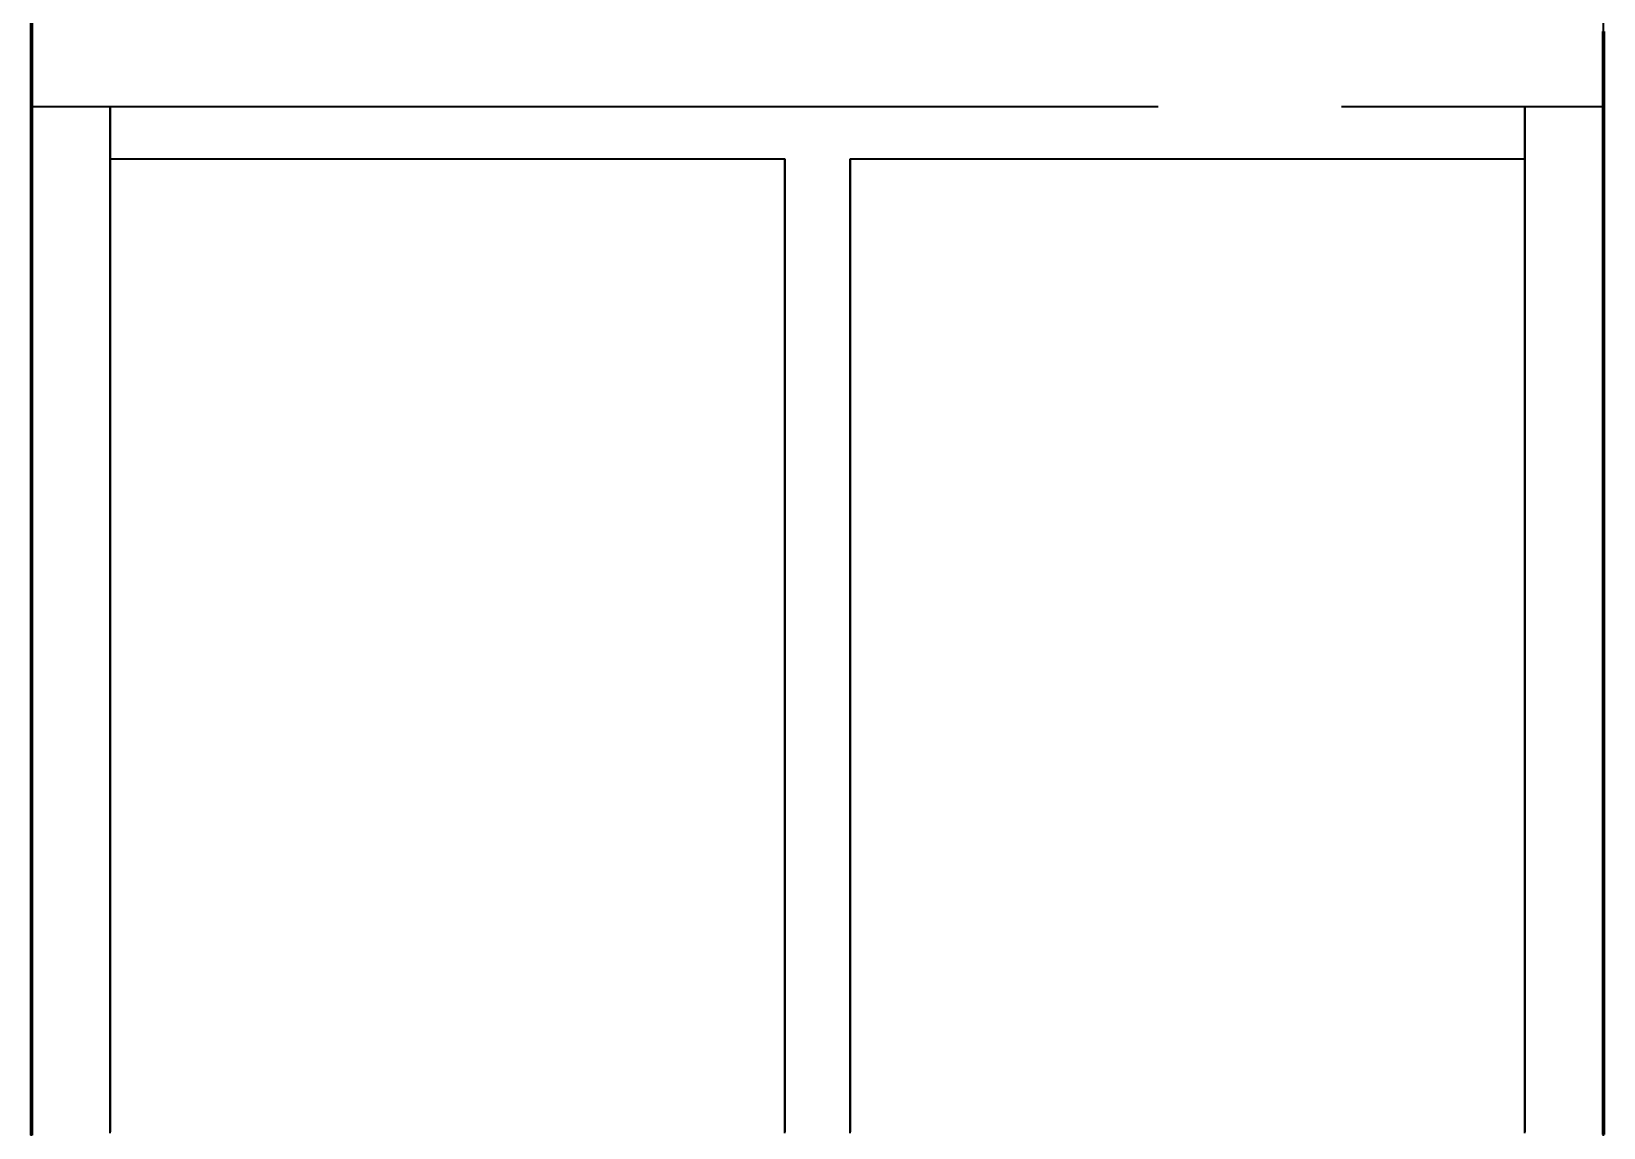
# Model space of a CAD drawing. Header units: millimetres. Extents: x 0 to 2382, y 0 to 420.
# Drawn here: x 181.6 to 187.6, y 132.7 to 136.89 of the extents above; entities that cross this region are included whole.
import ezdxf

# ---------------------------------------------------------------- set-up
doc = ezdxf.new("R2010")
doc.units = ezdxf.units.MM
doc.linetypes.add('IRAM-E-TRAZOS', pattern=[5, 4, -1])
doc.layers.add('01-VISIBLE', color=7, linetype='CONTINUOUS', lineweight=70)
doc.layers.add('02-OCULTA', color=4, linetype='IRAM-E-TRAZOS', lineweight=35)

msp = doc.modelspace()

# ---------------------------------------------------------------- linework, layer by layer
at = {"layer": '01-VISIBLE'}
for points in [[(181.6, 136.9335), (181.6, 136.8834), (181.6, 136.8333), (181.6, 136.7831), (181.6, 136.733), (181.6, 136.6829), (181.6, 136.6327), (181.6, 136.5826), (181.6, 136.5325), (181.6, 136.4823), (181.6, 136.4322), (181.6, 136.3821), (181.6, 136.332), (181.6, 136.2818), (181.6, 136.2317), (181.6, 136.1816), (181.6, 136.1314), (181.6, 136.0813), (181.6, 136.0312), (181.6, 135.981), (181.6, 135.9309), (181.6, 135.8808), (181.6, 135.8307), (181.6, 135.7805), (181.6, 135.7304), (181.6, 135.6803), (181.6, 135.6301), (181.6, 135.58), (181.6, 135.5299), (181.6, 135.4797), (181.6, 135.4296), (181.6, 135.3795), (181.6, 135.3294), (181.6, 135.2792), (181.6, 135.2291), (181.6, 135.179), (181.6, 135.1288), (181.6, 135.0787), (181.6, 135.0286), (181.6, 134.9784), (181.6, 134.9283), (181.6, 134.8782), (181.6, 134.8281), (181.6, 134.7779), (181.6, 134.7278), (181.6, 134.6777), (181.6, 134.6275), (181.6, 134.5774), (181.6, 134.5273), (181.6, 134.4771), (181.6, 134.427), (181.6, 134.3769), (181.6, 134.3268), (181.6, 134.2766), (181.6, 134.2265), (181.6, 134.1764), (181.6, 134.1262), (181.6, 134.0761), (181.6, 134.026), (181.6, 133.9758), (181.6, 133.9257), (181.6, 133.8756), (181.6, 133.8255), (181.6, 133.7753), (181.6, 133.7252), (181.6, 133.6751), (181.6, 133.6249), (181.6, 133.5748), (181.6, 133.5247), (181.6, 133.4745), (181.6, 133.4244), (181.6, 133.3743), (181.6, 133.3242), (181.6, 133.274), (181.6, 133.2239), (181.6, 133.1738), (181.6, 133.1236), (181.6, 133.0735), (181.6, 133.0234), (181.6, 132.9732), (181.6, 132.9231), (181.6, 132.873), (181.6, 132.8229), (181.6, 132.7727), (181.6, 132.7226), (181.6, 132.6725)], [(187.6, 136.8868), (187.6, 136.8367), (187.6, 136.7865), (187.6, 136.7364), (187.6, 136.6862), (187.6, 136.6361), (187.6, 136.586), (187.6, 136.5358), (187.6, 136.4857), (187.6, 136.4355), (187.6, 136.3854), (187.6, 136.3352), (187.6, 136.2851), (187.6, 136.235), (187.6, 136.1848), (187.6, 136.1347), (187.6, 136.0845), (187.6, 136.0344), (187.6, 135.9842), (187.6, 135.9341), (187.6, 135.884), (187.6, 135.8338), (187.6, 135.7837), (187.6, 135.7335), (187.6, 135.6834), (187.6, 135.6332), (187.6, 135.5831), (187.6, 135.533), (187.6, 135.4828), (187.6, 135.4327), (187.6, 135.3825), (187.6, 135.3324), (187.6, 135.2822), (187.6, 135.2321), (187.6, 135.1819), (187.6, 135.1318), (187.6, 135.0817), (187.6, 135.0315), (187.6, 134.9814), (187.6, 134.9312), (187.6, 134.8811), (187.6, 134.8309), (187.6, 134.7808), (187.6, 134.7307), (187.6, 134.6805), (187.6, 134.6304), (187.6, 134.5802), (187.6, 134.5301), (187.6, 134.4799), (187.6, 134.4298), (187.6, 134.3797), (187.6, 134.3295), (187.6, 134.2794), (187.6, 134.2292), (187.6, 134.1791), (187.6, 134.1289), (187.6, 134.0788), (187.6, 134.0287), (187.6, 133.9785), (187.6, 133.9284), (187.6, 133.8782), (187.6, 133.8281), (187.6, 133.7779), (187.6, 133.7278), (187.6, 133.6777), (187.6, 133.6275), (187.6, 133.5774), (187.6, 133.5272), (187.6, 133.4771), (187.6, 133.4269), (187.6, 133.3768), (187.6, 133.3266), (187.6, 133.2765), (187.6, 133.2264), (187.6, 133.1762), (187.6, 133.1261), (187.6, 133.0759), (187.6, 133.0258), (187.6, 132.9756), (187.6, 132.9255), (187.6, 132.8754), (187.6, 132.8252), (187.6, 132.7751), (187.6, 132.7249), (187.6, 132.6748)]]:
    msp.add_lwpolyline(points, dxfattribs=at)
at = {"layer": '02-OCULTA'}
for p, q in [((181.6, 136.6), (187.6, 136.6)), ((181.9, 136.6), (187.3, 136.6)), ((181.9, 136.4), (184.475, 136.4)), ((184.725, 136.4), (187.3, 136.4))]:
    msp.add_line(p, q, dxfattribs=at)
for points in [[(181.6, 132.6625), (181.6, 132.75), (181.6, 132.8375), (181.6, 132.925), (181.6, 133.0125), (181.6, 133.1), (181.6, 133.1875), (181.6, 133.275), (181.6, 133.3625), (181.6, 133.45), (181.6, 133.5375), (181.6, 133.625), (181.6, 133.7125), (181.6, 133.8), (181.6, 133.8875), (181.6, 133.975), (181.6, 134.0625), (181.6, 134.15), (181.6, 134.2375), (181.6, 134.325), (181.6, 134.4125), (181.6, 134.5), (181.6, 134.5875), (181.6, 134.675), (181.6, 134.7625), (181.6, 134.85), (181.6, 134.9375), (181.6, 135.025), (181.6, 135.1125), (181.6, 135.2), (181.6, 135.2875), (181.6, 135.375), (181.6, 135.4625), (181.6, 135.55), (181.6, 135.6375), (181.6, 135.725), (181.6, 135.8125), (181.6, 135.9), (181.6, 135.9875), (181.6, 136.075), (181.6, 136.1625), (181.6, 136.25), (181.6, 136.3375), (181.6, 136.425), (181.6, 136.5125), (181.6, 136.6), (181.6, 136.6875), (181.6, 136.775), (181.6, 136.8625), (181.6, 136.95)], [(187.6, 132.6625), (187.6, 132.75), (187.6, 132.8375), (187.6, 132.925), (187.6, 133.0125), (187.6, 133.1), (187.6, 133.1875), (187.6, 133.275), (187.6, 133.3625), (187.6, 133.45), (187.6, 133.5375), (187.6, 133.625), (187.6, 133.7125), (187.6, 133.8), (187.6, 133.8875), (187.6, 133.975), (187.6, 134.0625), (187.6, 134.15), (187.6, 134.2375), (187.6, 134.325), (187.6, 134.4125), (187.6, 134.5), (187.6, 134.5875), (187.6, 134.675), (187.6, 134.7625), (187.6, 134.85), (187.6, 134.9375), (187.6, 135.025), (187.6, 135.1125), (187.6, 135.2), (187.6, 135.2875), (187.6, 135.375), (187.6, 135.4625), (187.6, 135.55), (187.6, 135.6375), (187.6, 135.725), (187.6, 135.8125), (187.6, 135.9), (187.6, 135.9875), (187.6, 136.075), (187.6, 136.1625), (187.6, 136.25), (187.6, 136.3375), (187.6, 136.425), (187.6, 136.5125), (187.6, 136.6), (187.6, 136.6875), (187.6, 136.775), (187.6, 136.8625), (187.6, 136.95)], [(181.6, 132.694), (181.6, 132.757), (181.6, 132.82), (181.6, 132.883), (181.6, 132.946), (181.6, 133.009), (181.6, 133.072), (181.6, 133.135), (181.6, 133.198), (181.6, 133.261), (181.6, 133.324), (181.6, 133.387), (181.6, 133.45), (181.6, 133.513), (181.6, 133.576), (181.6, 133.639), (181.6, 133.702), (181.6, 133.765), (181.6, 133.828), (181.6, 133.891), (181.6, 133.954), (181.6, 134.017), (181.6, 134.08), (181.6, 134.143), (181.6, 134.206), (181.6, 134.269), (181.6, 134.332), (181.6, 134.395), (181.6, 134.458), (181.6, 134.521), (181.6, 134.584), (181.6, 134.647), (181.6, 134.71), (181.6, 134.773), (181.6, 134.836), (181.6, 134.899), (181.6, 134.962), (181.6, 135.025), (181.6, 135.088), (181.6, 135.151), (181.6, 135.214), (181.6, 135.277), (181.6, 135.34), (181.6, 135.403), (181.6, 135.466), (181.6, 135.529), (181.6, 135.592), (181.6, 135.655), (181.6, 135.718), (181.6, 135.781), (181.6, 135.844), (181.6, 135.907), (181.6, 135.97), (181.6, 136.033), (181.6, 136.096), (181.6, 136.159), (181.6, 136.222), (181.6, 136.285), (181.6, 136.348), (181.6, 136.411), (181.6, 136.474), (181.6, 136.537), (181.6, 136.6)], [(181.6, 136.6), (181.6, 136.5498), (181.6, 136.4996), (181.6, 136.4494), (181.6, 136.3992), (181.6, 136.349), (181.6, 136.2988), (181.6, 136.2486), (181.6, 136.1984), (181.6, 136.1482), (181.6, 136.098), (181.6, 136.0478), (181.6, 135.9976), (181.6, 135.9474), (181.6, 135.8972), (181.6, 135.847), (181.6, 135.7968), (181.6, 135.7466), (181.6, 135.6964), (181.6, 135.6462), (181.6, 135.596), (181.6, 135.5458), (181.6, 135.4956), (181.6, 135.4454), (181.6, 135.3952), (181.6, 135.345), (181.6, 135.2948), (181.6, 135.2446), (181.6, 135.1944), (181.6, 135.1442), (181.6, 135.094), (181.6, 135.0438), (181.6, 134.9936), (181.6, 134.9434), (181.6, 134.8932), (181.6, 134.843), (181.6, 134.7928), (181.6, 134.7426), (181.6, 134.6924), (181.6, 134.6422), (181.6, 134.592), (181.6, 134.5418), (181.6, 134.4916), (181.6, 134.4414), (181.6, 134.3912), (181.6, 134.341), (181.6, 134.2908), (181.6, 134.2406), (181.6, 134.1904), (181.6, 134.1402), (181.6, 134.09), (181.6, 134.0398), (181.6, 133.9896), (181.6, 133.9394), (181.6, 133.8892), (181.6, 133.839), (181.6, 133.7888), (181.6, 133.7386), (181.6, 133.6884), (181.6, 133.6382), (181.6, 133.588), (181.6, 133.5378), (181.6, 133.4876), (181.6, 133.4375), (181.6, 133.3873), (181.6, 133.3371), (181.6, 133.2869), (181.6, 133.2367), (181.6, 133.1865), (181.6, 133.1363), (181.6, 133.0861), (181.6, 133.0359), (181.6, 132.9857), (181.6, 132.9355), (181.6, 132.8853), (181.6, 132.8351), (181.6, 132.7849), (181.6, 132.7347), (181.6, 132.6845)], [(181.9, 132.694), (181.9, 132.757), (181.9, 132.82), (181.9, 132.883), (181.9, 132.946), (181.9, 133.009), (181.9, 133.072), (181.9, 133.135), (181.9, 133.198), (181.9, 133.261), (181.9, 133.324), (181.9, 133.387), (181.9, 133.45), (181.9, 133.513), (181.9, 133.576), (181.9, 133.639), (181.9, 133.702), (181.9, 133.765), (181.9, 133.828), (181.9, 133.891), (181.9, 133.954), (181.9, 134.017), (181.9, 134.08), (181.9, 134.143), (181.9, 134.206), (181.9, 134.269), (181.9, 134.332), (181.9, 134.395), (181.9, 134.458), (181.9, 134.521), (181.9, 134.584), (181.9, 134.647), (181.9, 134.71), (181.9, 134.773), (181.9, 134.836), (181.9, 134.899), (181.9, 134.962), (181.9, 135.025), (181.9, 135.088), (181.9, 135.151), (181.9, 135.214), (181.9, 135.277), (181.9, 135.34), (181.9, 135.403), (181.9, 135.466), (181.9, 135.529), (181.9, 135.592), (181.9, 135.655), (181.9, 135.718), (181.9, 135.781), (181.9, 135.844), (181.9, 135.907), (181.9, 135.97), (181.9, 136.033), (181.9, 136.096), (181.9, 136.159), (181.9, 136.222), (181.9, 136.285), (181.9, 136.348), (181.9, 136.411), (181.9, 136.474), (181.9, 136.537), (181.9, 136.6)], [(181.9, 136.6), (181.9, 136.5498), (181.9, 136.4996), (181.9, 136.4494), (181.9, 136.3992), (181.9, 136.349), (181.9, 136.2988), (181.9, 136.2486), (181.9, 136.1984), (181.9, 136.1482), (181.9, 136.098), (181.9, 136.0478), (181.9, 135.9976), (181.9, 135.9474), (181.9, 135.8972), (181.9, 135.847), (181.9, 135.7968), (181.9, 135.7466), (181.9, 135.6964), (181.9, 135.6462), (181.9, 135.596), (181.9, 135.5458), (181.9, 135.4956), (181.9, 135.4454), (181.9, 135.3952), (181.9, 135.345), (181.9, 135.2948), (181.9, 135.2446), (181.9, 135.1944), (181.9, 135.1442), (181.9, 135.094), (181.9, 135.0438), (181.9, 134.9936), (181.9, 134.9434), (181.9, 134.8932), (181.9, 134.843), (181.9, 134.7928), (181.9, 134.7426), (181.9, 134.6924), (181.9, 134.6422), (181.9, 134.592), (181.9, 134.5418), (181.9, 134.4916), (181.9, 134.4414), (181.9, 134.3912), (181.9, 134.341), (181.9, 134.2908), (181.9, 134.2406), (181.9, 134.1904), (181.9, 134.1402), (181.9, 134.09), (181.9, 134.0398), (181.9, 133.9896), (181.9, 133.9394), (181.9, 133.8892), (181.9, 133.839), (181.9, 133.7888), (181.9, 133.7386), (181.9, 133.6884), (181.9, 133.6382), (181.9, 133.588), (181.9, 133.5378), (181.9, 133.4876), (181.9, 133.4375), (181.9, 133.3873), (181.9, 133.3371), (181.9, 133.2869), (181.9, 133.2367), (181.9, 133.1865), (181.9, 133.1363), (181.9, 133.0861), (181.9, 133.0359), (181.9, 132.9857), (181.9, 132.9355), (181.9, 132.8853), (181.9, 132.8351), (181.9, 132.7849), (181.9, 132.7347), (181.9, 132.6845)], [(187.3, 132.694), (187.3, 132.757), (187.3, 132.82), (187.3, 132.883), (187.3, 132.946), (187.3, 133.009), (187.3, 133.072), (187.3, 133.135), (187.3, 133.198), (187.3, 133.261), (187.3, 133.324), (187.3, 133.387), (187.3, 133.45), (187.3, 133.513), (187.3, 133.576), (187.3, 133.639), (187.3, 133.702), (187.3, 133.765), (187.3, 133.828), (187.3, 133.891), (187.3, 133.954), (187.3, 134.017), (187.3, 134.08), (187.3, 134.143), (187.3, 134.206), (187.3, 134.269), (187.3, 134.332), (187.3, 134.395), (187.3, 134.458), (187.3, 134.521), (187.3, 134.584), (187.3, 134.647), (187.3, 134.71), (187.3, 134.773), (187.3, 134.836), (187.3, 134.899), (187.3, 134.962), (187.3, 135.025), (187.3, 135.088), (187.3, 135.151), (187.3, 135.214), (187.3, 135.277), (187.3, 135.34), (187.3, 135.403), (187.3, 135.466), (187.3, 135.529), (187.3, 135.592), (187.3, 135.655), (187.3, 135.718), (187.3, 135.781), (187.3, 135.844), (187.3, 135.907), (187.3, 135.97), (187.3, 136.033), (187.3, 136.096), (187.3, 136.159), (187.3, 136.222), (187.3, 136.285), (187.3, 136.348), (187.3, 136.411), (187.3, 136.474), (187.3, 136.537), (187.3, 136.6)], [(187.3, 136.6), (187.3, 136.5498), (187.3, 136.4996), (187.3, 136.4494), (187.3, 136.3992), (187.3, 136.349), (187.3, 136.2988), (187.3, 136.2486), (187.3, 136.1984), (187.3, 136.1482), (187.3, 136.098), (187.3, 136.0478), (187.3, 135.9976), (187.3, 135.9474), (187.3, 135.8972), (187.3, 135.847), (187.3, 135.7968), (187.3, 135.7466), (187.3, 135.6964), (187.3, 135.6462), (187.3, 135.596), (187.3, 135.5458), (187.3, 135.4956), (187.3, 135.4454), (187.3, 135.3952), (187.3, 135.345), (187.3, 135.2948), (187.3, 135.2446), (187.3, 135.1944), (187.3, 135.1442), (187.3, 135.094), (187.3, 135.0438), (187.3, 134.9936), (187.3, 134.9434), (187.3, 134.8932), (187.3, 134.843), (187.3, 134.7928), (187.3, 134.7426), (187.3, 134.6924), (187.3, 134.6422), (187.3, 134.592), (187.3, 134.5418), (187.3, 134.4916), (187.3, 134.4414), (187.3, 134.3912), (187.3, 134.341), (187.3, 134.2908), (187.3, 134.2406), (187.3, 134.1904), (187.3, 134.1402), (187.3, 134.09), (187.3, 134.0398), (187.3, 133.9896), (187.3, 133.9394), (187.3, 133.8892), (187.3, 133.839), (187.3, 133.7888), (187.3, 133.7386), (187.3, 133.6884), (187.3, 133.6382), (187.3, 133.588), (187.3, 133.5378), (187.3, 133.4876), (187.3, 133.4375), (187.3, 133.3873), (187.3, 133.3371), (187.3, 133.2869), (187.3, 133.2367), (187.3, 133.1865), (187.3, 133.1363), (187.3, 133.0861), (187.3, 133.0359), (187.3, 132.9857), (187.3, 132.9355), (187.3, 132.8853), (187.3, 132.8351), (187.3, 132.7849), (187.3, 132.7347), (187.3, 132.6845)], [(187.6, 132.694), (187.6, 132.757), (187.6, 132.82), (187.6, 132.883), (187.6, 132.946), (187.6, 133.009), (187.6, 133.072), (187.6, 133.135), (187.6, 133.198), (187.6, 133.261), (187.6, 133.324), (187.6, 133.387), (187.6, 133.45), (187.6, 133.513), (187.6, 133.576), (187.6, 133.639), (187.6, 133.702), (187.6, 133.765), (187.6, 133.828), (187.6, 133.891), (187.6, 133.954), (187.6, 134.017), (187.6, 134.08), (187.6, 134.143), (187.6, 134.206), (187.6, 134.269), (187.6, 134.332), (187.6, 134.395), (187.6, 134.458), (187.6, 134.521), (187.6, 134.584), (187.6, 134.647), (187.6, 134.71), (187.6, 134.773), (187.6, 134.836), (187.6, 134.899), (187.6, 134.962), (187.6, 135.025), (187.6, 135.088), (187.6, 135.151), (187.6, 135.214), (187.6, 135.277), (187.6, 135.34), (187.6, 135.403), (187.6, 135.466), (187.6, 135.529), (187.6, 135.592), (187.6, 135.655), (187.6, 135.718), (187.6, 135.781), (187.6, 135.844), (187.6, 135.907), (187.6, 135.97), (187.6, 136.033), (187.6, 136.096), (187.6, 136.159), (187.6, 136.222), (187.6, 136.285), (187.6, 136.348), (187.6, 136.411), (187.6, 136.474), (187.6, 136.537), (187.6, 136.6)], [(187.6, 136.6), (187.6, 136.5498), (187.6, 136.4996), (187.6, 136.4494), (187.6, 136.3992), (187.6, 136.349), (187.6, 136.2988), (187.6, 136.2486), (187.6, 136.1984), (187.6, 136.1482), (187.6, 136.098), (187.6, 136.0478), (187.6, 135.9976), (187.6, 135.9474), (187.6, 135.8972), (187.6, 135.847), (187.6, 135.7968), (187.6, 135.7466), (187.6, 135.6964), (187.6, 135.6462), (187.6, 135.596), (187.6, 135.5458), (187.6, 135.4956), (187.6, 135.4454), (187.6, 135.3952), (187.6, 135.345), (187.6, 135.2948), (187.6, 135.2446), (187.6, 135.1944), (187.6, 135.1442), (187.6, 135.094), (187.6, 135.0438), (187.6, 134.9936), (187.6, 134.9434), (187.6, 134.8932), (187.6, 134.843), (187.6, 134.7928), (187.6, 134.7426), (187.6, 134.6924), (187.6, 134.6422), (187.6, 134.592), (187.6, 134.5418), (187.6, 134.4916), (187.6, 134.4414), (187.6, 134.3912), (187.6, 134.341), (187.6, 134.2908), (187.6, 134.2406), (187.6, 134.1904), (187.6, 134.1402), (187.6, 134.09), (187.6, 134.0398), (187.6, 133.9896), (187.6, 133.9394), (187.6, 133.8892), (187.6, 133.839), (187.6, 133.7888), (187.6, 133.7386), (187.6, 133.6884), (187.6, 133.6382), (187.6, 133.588), (187.6, 133.5378), (187.6, 133.4876), (187.6, 133.4375), (187.6, 133.3873), (187.6, 133.3371), (187.6, 133.2869), (187.6, 133.2367), (187.6, 133.1865), (187.6, 133.1363), (187.6, 133.0861), (187.6, 133.0359), (187.6, 132.9857), (187.6, 132.9355), (187.6, 132.8853), (187.6, 132.8351), (187.6, 132.7849), (187.6, 132.7347), (187.6, 132.6845)], [(181.9, 132.68), (181.9, 132.742), (181.9, 132.804), (181.9, 132.866), (181.9, 132.928), (181.9, 132.99), (181.9, 133.052), (181.9, 133.114), (181.9, 133.176), (181.9, 133.238), (181.9, 133.3), (181.9, 133.362), (181.9, 133.424), (181.9, 133.486), (181.9, 133.548), (181.9, 133.61), (181.9, 133.672), (181.9, 133.734), (181.9, 133.796), (181.9, 133.858), (181.9, 133.92), (181.9, 133.982), (181.9, 134.044), (181.9, 134.106), (181.9, 134.168), (181.9, 134.23), (181.9, 134.292), (181.9, 134.354), (181.9, 134.416), (181.9, 134.478), (181.9, 134.54), (181.9, 134.602), (181.9, 134.664), (181.9, 134.726), (181.9, 134.788), (181.9, 134.85), (181.9, 134.912), (181.9, 134.974), (181.9, 135.036), (181.9, 135.098), (181.9, 135.16), (181.9, 135.222), (181.9, 135.284), (181.9, 135.346), (181.9, 135.408), (181.9, 135.47), (181.9, 135.532), (181.9, 135.594), (181.9, 135.656), (181.9, 135.718), (181.9, 135.78), (181.9, 135.842), (181.9, 135.904), (181.9, 135.966), (181.9, 136.028), (181.9, 136.09), (181.9, 136.152), (181.9, 136.214), (181.9, 136.276), (181.9, 136.338), (181.9, 136.4)], [(181.9, 136.4), (181.9, 136.3498), (181.9, 136.2996), (181.9, 136.2494), (181.9, 136.1992), (181.9, 136.149), (181.9, 136.0988), (181.9, 136.0486), (181.9, 135.9984), (181.9, 135.9482), (181.9, 135.898), (181.9, 135.8478), (181.9, 135.7976), (181.9, 135.7474), (181.9, 135.6972), (181.9, 135.647), (181.9, 135.5968), (181.9, 135.5466), (181.9, 135.4964), (181.9, 135.4462), (181.9, 135.396), (181.9, 135.3457), (181.9, 135.2955), (181.9, 135.2453), (181.9, 135.1951), (181.9, 135.1449), (181.9, 135.0947), (181.9, 135.0445), (181.9, 134.9943), (181.9, 134.9441), (181.9, 134.8939), (181.9, 134.8437), (181.9, 134.7935), (181.9, 134.7433), (181.9, 134.6931), (181.9, 134.6429), (181.9, 134.5927), (181.9, 134.5425), (181.9, 134.4923), (181.9, 134.4421), (181.9, 134.3919), (181.9, 134.3417), (181.9, 134.2915), (181.9, 134.2413), (181.9, 134.1911), (181.9, 134.1409), (181.9, 134.0907), (181.9, 134.0405), (181.9, 133.9903), (181.9, 133.9401), (181.9, 133.8899), (181.9, 133.8397), (181.9, 133.7895), (181.9, 133.7393), (181.9, 133.6891), (181.9, 133.6389), (181.9, 133.5887), (181.9, 133.5385), (181.9, 133.4883), (181.9, 133.4381), (181.9, 133.3879), (181.9, 133.3377), (181.9, 133.2874), (181.9, 133.2372), (181.9, 133.187), (181.9, 133.1368), (181.9, 133.0866), (181.9, 133.0364), (181.9, 132.9862), (181.9, 132.936), (181.9, 132.8858), (181.9, 132.8356), (181.9, 132.7854), (181.9, 132.7352), (181.9, 132.685)], [(184.475, 132.68), (184.475, 132.742), (184.475, 132.804), (184.475, 132.866), (184.475, 132.928), (184.475, 132.99), (184.475, 133.052), (184.475, 133.114), (184.475, 133.176), (184.475, 133.238), (184.475, 133.3), (184.475, 133.362), (184.475, 133.424), (184.475, 133.486), (184.475, 133.548), (184.475, 133.61), (184.475, 133.672), (184.475, 133.734), (184.475, 133.796), (184.475, 133.858), (184.475, 133.92), (184.475, 133.982), (184.475, 134.044), (184.475, 134.106), (184.475, 134.168), (184.475, 134.23), (184.475, 134.292), (184.475, 134.354), (184.475, 134.416), (184.475, 134.478), (184.475, 134.54), (184.475, 134.602), (184.475, 134.664), (184.475, 134.726), (184.475, 134.788), (184.475, 134.85), (184.475, 134.912), (184.475, 134.974), (184.475, 135.036), (184.475, 135.098), (184.475, 135.16), (184.475, 135.222), (184.475, 135.284), (184.475, 135.346), (184.475, 135.408), (184.475, 135.47), (184.475, 135.532), (184.475, 135.594), (184.475, 135.656), (184.475, 135.718), (184.475, 135.78), (184.475, 135.842), (184.475, 135.904), (184.475, 135.966), (184.475, 136.028), (184.475, 136.09), (184.475, 136.152), (184.475, 136.214), (184.475, 136.276), (184.475, 136.338), (184.475, 136.4)], [(184.475, 136.4), (184.475, 136.3498), (184.475, 136.2996), (184.475, 136.2494), (184.475, 136.1992), (184.475, 136.149), (184.475, 136.0988), (184.475, 136.0486), (184.475, 135.9984), (184.475, 135.9482), (184.475, 135.898), (184.475, 135.8478), (184.475, 135.7976), (184.475, 135.7474), (184.475, 135.6972), (184.475, 135.647), (184.475, 135.5968), (184.475, 135.5466), (184.475, 135.4964), (184.475, 135.4462), (184.475, 135.396), (184.475, 135.3457), (184.475, 135.2955), (184.475, 135.2453), (184.475, 135.1951), (184.475, 135.1449), (184.475, 135.0947), (184.475, 135.0445), (184.475, 134.9943), (184.475, 134.9441), (184.475, 134.8939), (184.475, 134.8437), (184.475, 134.7935), (184.475, 134.7433), (184.475, 134.6931), (184.475, 134.6429), (184.475, 134.5927), (184.475, 134.5425), (184.475, 134.4923), (184.475, 134.4421), (184.475, 134.3919), (184.475, 134.3417), (184.475, 134.2915), (184.475, 134.2413), (184.475, 134.1911), (184.475, 134.1409), (184.475, 134.0907), (184.475, 134.0405), (184.475, 133.9903), (184.475, 133.9401), (184.475, 133.8899), (184.475, 133.8397), (184.475, 133.7895), (184.475, 133.7393), (184.475, 133.6891), (184.475, 133.6389), (184.475, 133.5887), (184.475, 133.5385), (184.475, 133.4883), (184.475, 133.4381), (184.475, 133.3879), (184.475, 133.3377), (184.475, 133.2874), (184.475, 133.2372), (184.475, 133.187), (184.475, 133.1368), (184.475, 133.0866), (184.475, 133.0364), (184.475, 132.9862), (184.475, 132.936), (184.475, 132.8858), (184.475, 132.8356), (184.475, 132.7854), (184.475, 132.7352), (184.475, 132.685)], [(184.725, 132.68), (184.725, 132.742), (184.725, 132.804), (184.725, 132.866), (184.725, 132.928), (184.725, 132.99), (184.725, 133.052), (184.725, 133.114), (184.725, 133.176), (184.725, 133.238), (184.725, 133.3), (184.725, 133.362), (184.725, 133.424), (184.725, 133.486), (184.725, 133.548), (184.725, 133.61), (184.725, 133.672), (184.725, 133.734), (184.725, 133.796), (184.725, 133.858), (184.725, 133.92), (184.725, 133.982), (184.725, 134.044), (184.725, 134.106), (184.725, 134.168), (184.725, 134.23), (184.725, 134.292), (184.725, 134.354), (184.725, 134.416), (184.725, 134.478), (184.725, 134.54), (184.725, 134.602), (184.725, 134.664), (184.725, 134.726), (184.725, 134.788), (184.725, 134.85), (184.725, 134.912), (184.725, 134.974), (184.725, 135.036), (184.725, 135.098), (184.725, 135.16), (184.725, 135.222), (184.725, 135.284), (184.725, 135.346), (184.725, 135.408), (184.725, 135.47), (184.725, 135.532), (184.725, 135.594), (184.725, 135.656), (184.725, 135.718), (184.725, 135.78), (184.725, 135.842), (184.725, 135.904), (184.725, 135.966), (184.725, 136.028), (184.725, 136.09), (184.725, 136.152), (184.725, 136.214), (184.725, 136.276), (184.725, 136.338), (184.725, 136.4)], [(184.725, 136.4), (184.725, 136.3498), (184.725, 136.2996), (184.725, 136.2494), (184.725, 136.1992), (184.725, 136.149), (184.725, 136.0988), (184.725, 136.0486), (184.725, 135.9984), (184.725, 135.9482), (184.725, 135.898), (184.725, 135.8478), (184.725, 135.7976), (184.725, 135.7474), (184.725, 135.6972), (184.725, 135.647), (184.725, 135.5968), (184.725, 135.5466), (184.725, 135.4964), (184.725, 135.4462), (184.725, 135.396), (184.725, 135.3457), (184.725, 135.2955), (184.725, 135.2453), (184.725, 135.1951), (184.725, 135.1449), (184.725, 135.0947), (184.725, 135.0445), (184.725, 134.9943), (184.725, 134.9441), (184.725, 134.8939), (184.725, 134.8437), (184.725, 134.7935), (184.725, 134.7433), (184.725, 134.6931), (184.725, 134.6429), (184.725, 134.5927), (184.725, 134.5425), (184.725, 134.4923), (184.725, 134.4421), (184.725, 134.3919), (184.725, 134.3417), (184.725, 134.2915), (184.725, 134.2413), (184.725, 134.1911), (184.725, 134.1409), (184.725, 134.0907), (184.725, 134.0405), (184.725, 133.9903), (184.725, 133.9401), (184.725, 133.8899), (184.725, 133.8397), (184.725, 133.7895), (184.725, 133.7393), (184.725, 133.6891), (184.725, 133.6389), (184.725, 133.5887), (184.725, 133.5385), (184.725, 133.4883), (184.725, 133.4381), (184.725, 133.3879), (184.725, 133.3377), (184.725, 133.2874), (184.725, 133.2372), (184.725, 133.187), (184.725, 133.1368), (184.725, 133.0866), (184.725, 133.0364), (184.725, 132.9862), (184.725, 132.936), (184.725, 132.8858), (184.725, 132.8356), (184.725, 132.7854), (184.725, 132.7352), (184.725, 132.685)], [(187.3, 132.68), (187.3, 132.742), (187.3, 132.804), (187.3, 132.866), (187.3, 132.928), (187.3, 132.99), (187.3, 133.052), (187.3, 133.114), (187.3, 133.176), (187.3, 133.238), (187.3, 133.3), (187.3, 133.362), (187.3, 133.424), (187.3, 133.486), (187.3, 133.548), (187.3, 133.61), (187.3, 133.672), (187.3, 133.734), (187.3, 133.796), (187.3, 133.858), (187.3, 133.92), (187.3, 133.982), (187.3, 134.044), (187.3, 134.106), (187.3, 134.168), (187.3, 134.23), (187.3, 134.292), (187.3, 134.354), (187.3, 134.416), (187.3, 134.478), (187.3, 134.54), (187.3, 134.602), (187.3, 134.664), (187.3, 134.726), (187.3, 134.788), (187.3, 134.85), (187.3, 134.912), (187.3, 134.974), (187.3, 135.036), (187.3, 135.098), (187.3, 135.16), (187.3, 135.222), (187.3, 135.284), (187.3, 135.346), (187.3, 135.408), (187.3, 135.47), (187.3, 135.532), (187.3, 135.594), (187.3, 135.656), (187.3, 135.718), (187.3, 135.78), (187.3, 135.842), (187.3, 135.904), (187.3, 135.966), (187.3, 136.028), (187.3, 136.09), (187.3, 136.152), (187.3, 136.214), (187.3, 136.276), (187.3, 136.338), (187.3, 136.4)], [(187.3, 136.4), (187.3, 136.3498), (187.3, 136.2996), (187.3, 136.2494), (187.3, 136.1992), (187.3, 136.149), (187.3, 136.0988), (187.3, 136.0486), (187.3, 135.9984), (187.3, 135.9482), (187.3, 135.898), (187.3, 135.8478), (187.3, 135.7976), (187.3, 135.7474), (187.3, 135.6972), (187.3, 135.647), (187.3, 135.5968), (187.3, 135.5466), (187.3, 135.4964), (187.3, 135.4462), (187.3, 135.396), (187.3, 135.3457), (187.3, 135.2955), (187.3, 135.2453), (187.3, 135.1951), (187.3, 135.1449), (187.3, 135.0947), (187.3, 135.0445), (187.3, 134.9943), (187.3, 134.9441), (187.3, 134.8939), (187.3, 134.8437), (187.3, 134.7935), (187.3, 134.7433), (187.3, 134.6931), (187.3, 134.6429), (187.3, 134.5927), (187.3, 134.5425), (187.3, 134.4923), (187.3, 134.4421), (187.3, 134.3919), (187.3, 134.3417), (187.3, 134.2915), (187.3, 134.2413), (187.3, 134.1911), (187.3, 134.1409), (187.3, 134.0907), (187.3, 134.0405), (187.3, 133.9903), (187.3, 133.9401), (187.3, 133.8899), (187.3, 133.8397), (187.3, 133.7895), (187.3, 133.7393), (187.3, 133.6891), (187.3, 133.6389), (187.3, 133.5887), (187.3, 133.5385), (187.3, 133.4883), (187.3, 133.4381), (187.3, 133.3879), (187.3, 133.3377), (187.3, 133.2874), (187.3, 133.2372), (187.3, 133.187), (187.3, 133.1368), (187.3, 133.0866), (187.3, 133.0364), (187.3, 132.9862), (187.3, 132.936), (187.3, 132.8858), (187.3, 132.8356), (187.3, 132.7854), (187.3, 132.7352), (187.3, 132.685)]]:
    msp.add_lwpolyline(points, dxfattribs=at)

doc.saveas('drawing.dxf')
